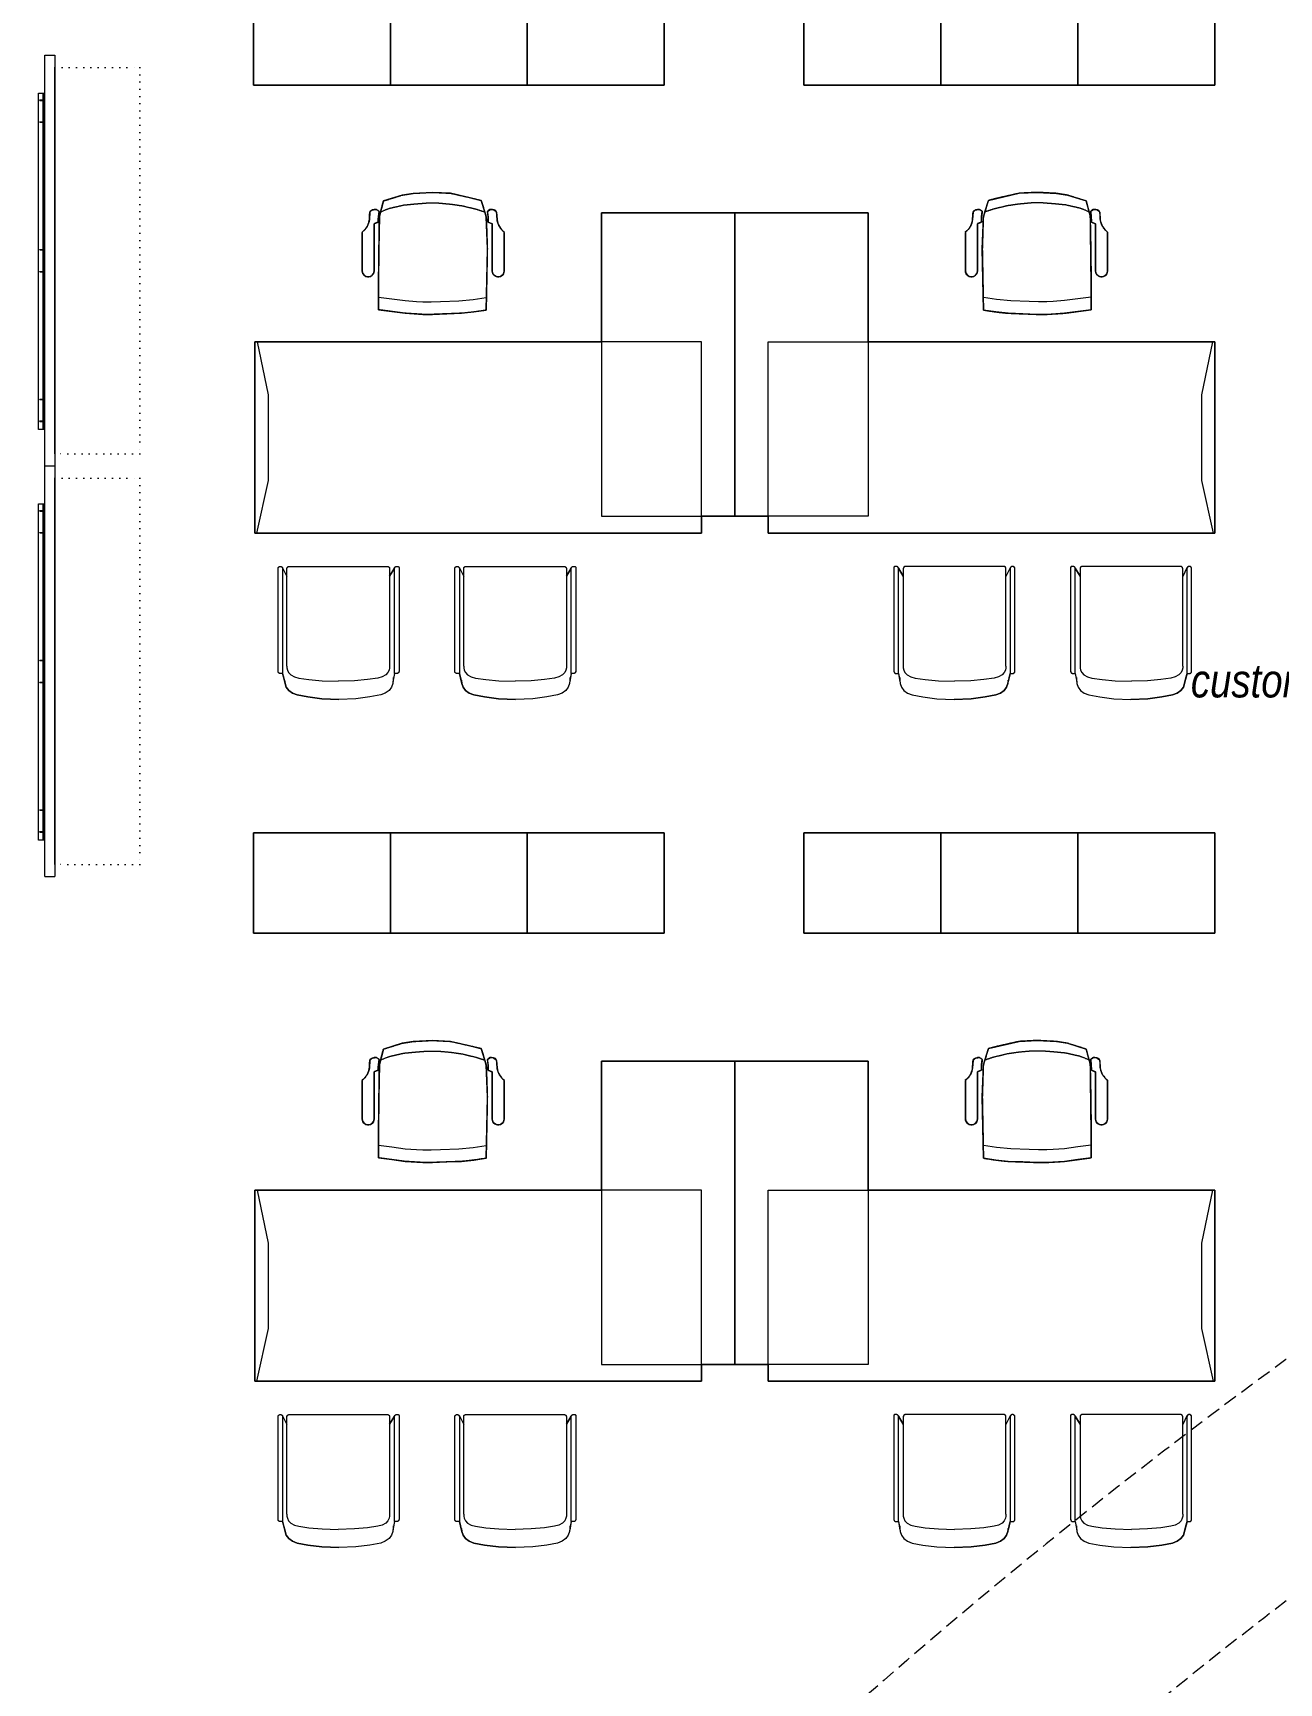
# Model space of a CAD drawing. Extents: x -1281 to 23780, y 0 to 7214.
# Drawn here: x 1967 to 2525, y 1671 to 2410 of the extents above; entities that cross this region are included whole.
import ezdxf

# ---------------------------------------------------------------- set-up
doc = ezdxf.new("R2010")
doc.units = 0
doc.header["$LTSCALE"] = 25
doc.header["$MEASUREMENT"] = 0
doc.linetypes.add('DOT2', pattern=[0.125, 0, -0.125])
doc.linetypes.add('HIDDEN', pattern=[0.375, 0.25, -0.125])
doc.layers.get('0').update_dxf_attribs({"color": 9, "lineweight": 9})
for name, color, linetype, lineweight in [('05', 9, 'Continuous', 9), ('10', 9, 'Continuous', 9), ('20', 9, 'DOT2', 9), ('35', 9, 'Continuous', 9), ('40', 9, 'Continuous', 9), ('40B', 9, 'Continuous', 9)]:
    doc.layers.add(name, color=color, linetype=linetype, lineweight=lineweight)
doc.styles.add('MuuM_TEXT-ITALIC', font='ARIALNI.TTF')

# ---------------------------------------------------------------- blocks, each defined once
blk = doc.blocks.new('p-audi-furni')
at = {"layer": '05', "lineweight": 0}
for p, q in [((0, 184), (4.5, 184)), ((0, 0), (0, 184)), ((4.5, 184), (4.5, 0)), ((4.5, 5.5), (4.5, 178.5)), ((-2.8, 166.99), (-0.3, 166.99)), ((-2.8, 16.34), (-2.8, 166.99)), ((-2.8, 163.8), (-2.8, 164)), ((-2.3, 163.8), (-2.3, 164)), ((-2.3, 164), (0, 164)), ((-2.3, 163.8), (0, 163.8)), ((-0.8, 164), (-0.8, 166.99)), ((-0.8, 154.2), (-0.8, 163.8)), ((-0.3, 164), (-0.3, 166.99)), ((-0.3, 154.2), (-0.3, 163.8)), ((-2.8, 154.2), (-2.8, 154)), ((-2.3, 154), (-2.3, 154.2)), ((-2.3, 154.2), (0, 154.2)), ((-2.3, 154), (0, 154)), ((-0.8, 97), (-0.8, 154)), ((-0.3, 97), (-0.3, 154)), ((-2.8, 96.8), (-2.8, 97)), ((-2.3, 96.8), (-2.3, 97)), ((-2.3, 97), (0, 97)), ((-2.3, 96.8), (0, 96.8)), ((-0.8, 87.2), (-0.8, 96.8)), ((-0.3, 87.2), (-0.3, 96.8)), ((-2.8, 87.2), (-2.8, 87)), ((-2.3, 87.2), (0, 87.2)), ((-2.3, 87), (-2.3, 87.2)), ((-2.3, 87), (0, 87)), ((-0.8, 30), (-0.8, 87)), ((-0.3, 30), (-0.3, 87)), ((-2.8, 29.8), (-2.8, 30)), ((-2.3, 29.8), (-2.3, 30)), ((-2.3, 30), (0, 30)), ((-2.3, 29.8), (0, 29.8)), ((-0.8, 20.2), (-0.8, 29.8)), ((-0.3, 20.2), (-0.3, 29.8)), ((-2.8, 20.2), (-2.8, 20)), ((-0.3, 16.34), (-2.8, 16.34)), ((-2.3, 20.2), (0, 20.2)), ((-2.3, 20), (-2.3, 20.2)), ((-2.3, 20), (0, 20)), ((-0.8, 16.34), (-0.8, 20)), ((-0.3, 16.34), (-0.3, 20)), ((0, 0), (4.5, 0)), ((0, 0), (4.5, 0)), ((0, -184), (0, 0)), ((4.5, 0), (4.5, -184)), ((4.5, -178.5), (4.5, -5.5)), ((-2.8, -17.01), (-0.3, -17.01)), ((-2.8, -167.66), (-2.8, -17.01)), ((-2.8, -20.2), (-2.8, -20)), ((-2.3, -20.2), (-2.3, -20)), ((-2.3, -20), (0, -20)), ((-2.3, -20.2), (0, -20.2)), ((-0.8, -20), (-0.8, -17.01)), ((-0.8, -29.8), (-0.8, -20.2)), ((-0.3, -20), (-0.3, -17.01)), ((-0.3, -29.8), (-0.3, -20.2)), ((-2.8, -29.8), (-2.8, -30)), ((-2.3, -30), (-2.3, -29.8)), ((-2.3, -29.8), (0, -29.8)), ((-2.3, -30), (0, -30)), ((-0.8, -87), (-0.8, -30)), ((-0.3, -87), (-0.3, -30)), ((-2.8, -87.2), (-2.8, -87)), ((-2.3, -87.2), (-2.3, -87)), ((-2.3, -87), (0, -87)), ((-2.3, -87.2), (0, -87.2)), ((-0.8, -96.8), (-0.8, -87.2)), ((-0.3, -96.8), (-0.3, -87.2)), ((-2.8, -96.8), (-2.8, -97)), ((-2.3, -96.8), (0, -96.8)), ((-2.3, -97), (-2.3, -96.8)), ((-2.3, -97), (0, -97)), ((-0.8, -154), (-0.8, -97)), ((-0.3, -154), (-0.3, -97)), ((-2.8, -154.2), (-2.8, -154)), ((-2.3, -154.2), (-2.3, -154)), ((-2.3, -154), (0, -154)), ((-2.3, -154.2), (0, -154.2)), ((-0.8, -163.8), (-0.8, -154.2)), ((-0.3, -163.8), (-0.3, -154.2)), ((-2.8, -163.8), (-2.8, -164)), ((-0.3, -167.66), (-2.8, -167.66)), ((-2.3, -163.8), (0, -163.8)), ((-2.3, -164), (-2.3, -163.8)), ((-2.3, -164), (0, -164)), ((-0.8, -167.66), (-0.8, -164)), ((-0.3, -167.66), (-0.3, -164)), ((0, -184), (4.5, -184))]:
    blk.add_line(p, q, dxfattribs=at)
at = {"layer": '20', "color": 2, "lineweight": 0}
for p, q in [((4.5, 178.5), (42.5, 178.5)), ((42.5, 178.5), (42.5, 5.5)), ((42.5, 5.5), (4.5, 5.5)), ((4.5, -5.5), (42.5, -5.5)), ((42.5, -5.5), (42.5, -178.5)), ((42.5, -178.5), (4.5, -178.5))]:
    blk.add_line(p, q, dxfattribs=at)
blk = doc.blocks.new('Group-32-1')
for p, q in [((384804.5516, 69159.371), (384804.573, 69159.3356)), ((384804.5731, 69159.3699), (384804.573, 69159.3694)), ((384804.573, 69159.3694), (384804.573, 69159.3689)), ((384804.573, 69159.3689), (384804.573, 69158.9239)), ((384804.5732, 69159.3709), (384804.5731, 69159.3704)), ((384804.5731, 69159.3704), (384804.5731, 69159.3699)), ((384804.5733, 69159.3713), (384804.5732, 69159.3709)), ((384804.5735, 69159.3718), (384804.5733, 69159.3713)), ((384804.5736, 69159.3723), (384804.5735, 69159.3718)), ((384804.5738, 69159.3727), (384804.5736, 69159.3723)), ((384804.574, 69159.3732), (384804.5738, 69159.3727)), ((384804.5742, 69159.3736), (384804.574, 69159.3732)), ((384804.5745, 69159.374), (384804.5742, 69159.3736)), ((384804.5747, 69159.3745), (384804.5745, 69159.374)), ((384804.575, 69159.3749), (384804.5747, 69159.3745)), ((384804.5753, 69159.3752), (384804.575, 69159.3749)), ((384804.5756, 69159.3756), (384804.5753, 69159.3752)), ((384804.576, 69159.376), (384804.5756, 69159.3756)), ((384804.5763, 69159.3763), (384804.576, 69159.376)), ((384804.5767, 69159.3766), (384804.5763, 69159.3763)), ((384804.5771, 69159.3769), (384804.5767, 69159.3766)), ((384804.5775, 69159.3772), (384804.5771, 69159.3769)), ((384804.5779, 69159.3775), (384804.5775, 69159.3772)), ((384804.5783, 69159.3777), (384804.5779, 69159.3775)), ((384804.5788, 69159.3779), (384804.5783, 69159.3777)), ((384804.5792, 69159.3781), (384804.5788, 69159.3779)), ((384804.5797, 69159.3783), (384804.5792, 69159.3781)), ((384804.5801, 69159.3785), (384804.5797, 69159.3783)), ((384804.5806, 69159.3786), (384804.5801, 69159.3785)), ((384804.5811, 69159.3787), (384804.5806, 69159.3786)), ((384804.5816, 69159.3788), (384804.5811, 69159.3787)), ((384804.5821, 69159.3789), (384804.5816, 69159.3788)), ((384804.5825, 69159.3789), (384804.5821, 69159.3789)), ((384804.583, 69159.3789), (384804.5825, 69159.3789)), ((384805.023, 69159.3789), (384804.583, 69159.3789)), ((384805.0235, 69159.3789), (384805.023, 69159.3789)), ((384805.024, 69159.3789), (384805.0235, 69159.3789)), ((384805.0245, 69159.3788), (384805.024, 69159.3789)), ((384805.0249, 69159.3787), (384805.0245, 69159.3788)), ((384805.0254, 69159.3786), (384805.0249, 69159.3787)), ((384805.0259, 69159.3785), (384805.0254, 69159.3786)), ((384805.0264, 69159.3783), (384805.0259, 69159.3785)), ((384805.0268, 69159.3781), (384805.0264, 69159.3783)), ((384805.0273, 69159.3779), (384805.0268, 69159.3781)), ((384805.0277, 69159.3777), (384805.0273, 69159.3779)), ((384805.0281, 69159.3775), (384805.0277, 69159.3777)), ((384805.0285, 69159.3772), (384805.0281, 69159.3775)), ((384805.029, 69159.3769), (384805.0285, 69159.3772)), ((384805.0293, 69159.3766), (384805.029, 69159.3769)), ((384805.0297, 69159.3763), (384805.0293, 69159.3766)), ((384805.0301, 69159.376), (384805.0297, 69159.3763)), ((384805.0304, 69159.3756), (384805.0301, 69159.376)), ((384805.0307, 69159.3752), (384805.0304, 69159.3756)), ((384805.031, 69159.3749), (384805.0307, 69159.3752)), ((384805.0313, 69159.3745), (384805.031, 69159.3749)), ((384805.0316, 69159.374), (384805.0313, 69159.3745)), ((384805.0318, 69159.3736), (384805.0316, 69159.374)), ((384805.032, 69159.3732), (384805.0318, 69159.3736)), ((384805.0322, 69159.3727), (384805.032, 69159.3732)), ((384805.0324, 69159.3723), (384805.0322, 69159.3727)), ((384805.0326, 69159.3718), (384805.0324, 69159.3723)), ((384805.0327, 69159.3713), (384805.0326, 69159.3718)), ((384805.0328, 69159.3709), (384805.0327, 69159.3713)), ((384805.0329, 69159.3704), (384805.0328, 69159.3709)), ((384805.0329, 69159.3699), (384805.0329, 69159.3704)), ((384805.033, 69159.3694), (384805.0329, 69159.3699)), ((384805.0521, 69159.3725), (384805.033, 69159.3345)), ((384805.033, 69159.3689), (384805.033, 69159.3694)), ((384805.033, 69158.9322), (384805.033, 69159.3689)), ((384805.033, 69158.9322), (384805.033, 69158.9322)), ((384804.5516, 69158.8992), (384804.558, 69158.8616)), ((384805.0524, 69158.8992), (384805.0423, 69158.8616))]:
    blk.add_line(p, q)
at = {"flags": 128}
for points in [[(384804.5309, 69158.9092), (384804.5309, 69158.9087), (384804.531, 69158.9082), (384804.531, 69158.9077), (384804.5311, 69158.9072), (384804.5312, 69158.9068), (384804.5314, 69158.9063), (384804.5315, 69158.9058), (384804.5317, 69158.9054), (384804.5319, 69158.9049), (384804.5321, 69158.9045), (384804.5324, 69158.904), (384804.5326, 69158.9036), (384804.5329, 69158.9032), (384804.5332, 69158.9028), (384804.5335, 69158.9025), (384804.5339, 69158.9021), (384804.5342, 69158.9018), (384804.5346, 69158.9015), (384804.535, 69158.9012), (384804.5354, 69158.9009), (384804.5358, 69158.9006), (384804.5362, 69158.9004), (384804.5367, 69158.9001), (384804.5371, 69158.8999), (384804.5376, 69158.8998), (384804.538, 69158.8996), (384804.5385, 69158.8995), (384804.539, 69158.8994), (384804.5395, 69158.8993), (384804.54, 69158.8992), (384804.5404, 69158.8992), (384804.5409, 69158.8992), (384804.5516, 69158.8992), (384804.5516, 69159.3689), (384804.5516, 69159.3694), (384804.5516, 69159.3699), (384804.5515, 69159.3704), (384804.5515, 69159.3709), (384804.5513, 69159.3713), (384804.5512, 69159.3718), (384804.5511, 69159.3723), (384804.5509, 69159.3727), (384804.5507, 69159.3732), (384804.5505, 69159.3736), (384804.5502, 69159.374), (384804.55, 69159.3745), (384804.5497, 69159.3749), (384804.5494, 69159.3752), (384804.5491, 69159.3756), (384804.5487, 69159.376), (384804.5484, 69159.3763), (384804.548, 69159.3766), (384804.5476, 69159.3769), (384804.5472, 69159.3772), (384804.5468, 69159.3775), (384804.5464, 69159.3777), (384804.5459, 69159.3779), (384804.5455, 69159.3781), (384804.545, 69159.3783), (384804.5445, 69159.3785), (384804.5441, 69159.3786), (384804.5436, 69159.3787), (384804.5431, 69159.3788), (384804.5426, 69159.3789), (384804.5421, 69159.3789), (384804.5416, 69159.3789), (384804.5359, 69159.3789), (384804.5357, 69159.3789), (384804.5354, 69159.3789), (384804.5352, 69159.3788), (384804.535, 69159.3788), (384804.5347, 69159.3788), (384804.5345, 69159.3787), (384804.5343, 69159.3786), (384804.534, 69159.3785), (384804.5338, 69159.3784), (384804.5336, 69159.3783), (384804.5334, 69159.3782), (384804.5332, 69159.3781), (384804.533, 69159.3779), (384804.5328, 69159.3778), (384804.5326, 69159.3776), (384804.5324, 69159.3774), (384804.5322, 69159.3773), (384804.5321, 69159.3771), (384804.5319, 69159.3769), (384804.5318, 69159.3767), (384804.5316, 69159.3765), (384804.5315, 69159.3763), (384804.5314, 69159.376), (384804.5313, 69159.3758), (384804.5312, 69159.3756), (384804.5312, 69159.3754), (384804.5311, 69159.3751), (384804.531, 69159.3749), (384804.531, 69159.3746), (384804.531, 69159.3744), (384804.5309, 69159.3741), (384804.5309, 69159.3739), (384804.5309, 69158.9092)], [(384805.0521, 69158.8992), (384805.0628, 69158.8992), (384805.0633, 69158.8992), (384805.0638, 69158.8992), (384805.0642, 69158.8993), (384805.0647, 69158.8994), (384805.0652, 69158.8995), (384805.0657, 69158.8996), (384805.0661, 69158.8998), (384805.0666, 69158.8999), (384805.0671, 69158.9001), (384805.0675, 69158.9004), (384805.0679, 69158.9006), (384805.0683, 69158.9009), (384805.0687, 69158.9012), (384805.0691, 69158.9015), (384805.0695, 69158.9018), (384805.0698, 69158.9021), (384805.0702, 69158.9025), (384805.0705, 69158.9028), (384805.0708, 69158.9032), (384805.0711, 69158.9036), (384805.0714, 69158.904), (384805.0716, 69158.9045), (384805.0718, 69158.9049), (384805.072, 69158.9054), (384805.0722, 69158.9058), (384805.0723, 69158.9063), (384805.0725, 69158.9068), (384805.0726, 69158.9072), (384805.0727, 69158.9077), (384805.0727, 69158.9082), (384805.0728, 69158.9087), (384805.0728, 69158.9092), (384805.0728, 69159.3689), (384805.0728, 69159.3694), (384805.0727, 69159.3699), (384805.0727, 69159.3704), (384805.0726, 69159.3709), (384805.0725, 69159.3713), (384805.0723, 69159.3718), (384805.0722, 69159.3723), (384805.072, 69159.3727), (384805.0718, 69159.3732), (384805.0716, 69159.3736), (384805.0714, 69159.374), (384805.0711, 69159.3745), (384805.0708, 69159.3749), (384805.0705, 69159.3752), (384805.0702, 69159.3756), (384805.0698, 69159.376), (384805.0695, 69159.3763), (384805.0691, 69159.3766), (384805.0687, 69159.3769), (384805.0683, 69159.3772), (384805.0679, 69159.3775), (384805.0675, 69159.3777), (384805.0671, 69159.3779), (384805.0666, 69159.3781), (384805.0661, 69159.3783), (384805.0657, 69159.3785), (384805.0652, 69159.3786), (384805.0647, 69159.3787), (384805.0642, 69159.3788), (384805.0638, 69159.3789), (384805.0633, 69159.3789), (384805.0628, 69159.3789), (384805.0621, 69159.3789), (384805.0616, 69159.3789), (384805.0611, 69159.3789), (384805.0606, 69159.3788), (384805.0601, 69159.3787), (384805.0596, 69159.3786), (384805.0592, 69159.3785), (384805.0587, 69159.3783), (384805.0582, 69159.3781), (384805.0578, 69159.3779), (384805.0574, 69159.3777), (384805.0569, 69159.3775), (384805.0565, 69159.3772), (384805.0561, 69159.3769), (384805.0557, 69159.3766), (384805.0554, 69159.3763), (384805.055, 69159.376), (384805.0547, 69159.3756), (384805.0543, 69159.3752), (384805.054, 69159.3749), (384805.0538, 69159.3745), (384805.0535, 69159.374), (384805.0533, 69159.3736), (384805.053, 69159.3732), (384805.0528, 69159.3727), (384805.0527, 69159.3723), (384805.0525, 69159.3718), (384805.0524, 69159.3713), (384805.0523, 69159.3709), (384805.0522, 69159.3704), (384805.0521, 69159.3699), (384805.0521, 69159.3694), (384805.0521, 69159.3689), (384805.0521, 69158.8992)]]:
    blk.add_lwpolyline(points, close=True, dxfattribs=at)
for points in [[(384804.5309, 69158.9092, 0.414214), (384804.5409, 69158.8992), (384804.5516, 69158.8992), (384804.5516, 69159.3689, 0.414214), (384804.5416, 69159.3789), (384804.5359, 69159.3789, 0.414214), (384804.5309, 69159.3739)], [(384805.0521, 69158.8992), (384805.0628, 69158.8992, 0.414214), (384805.0728, 69158.9092), (384805.0728, 69159.3689, 0.414214), (384805.0628, 69159.3789), (384805.0621, 69159.3789, 0.414214), (384805.0521, 69159.3689)]]:
    blk.add_lwpolyline(points, format="xyb", close=True, dxfattribs=at)
blk.add_lwpolyline([(384805.033, 69158.9322), (384805.033, 69159.3689, 0.414214), (384805.023, 69159.3789), (384804.583, 69159.3789, 0.414214), (384804.573, 69159.3689), (384804.573, 69158.9239), (384804.5738, 69158.9202)], format="xyb", dxfattribs=at)
for points in [[(384804.573, 69158.9322), (384804.573, 69158.9239), (384804.5752, 69158.9142), (384804.5804, 69158.903), (384804.5903, 69158.8926), (384804.6064, 69158.8839), (384804.6258, 69158.8783), (384804.6716, 69158.8721), (384804.7307, 69158.8665), (384804.803, 69158.8644)], [(384805.033, 69158.9322), (384805.033, 69158.9239), (384805.0308, 69158.9142), (384805.0256, 69158.903), (384805.0157, 69158.8926), (384804.9996, 69158.8839), (384804.9803, 69158.8783), (384804.9344, 69158.8721), (384804.8753, 69158.8665), (384804.803, 69158.8644)], [(384804.5569, 69158.8806), (384804.5569, 69158.8686), (384804.5592, 69158.8546), (384804.5647, 69158.8386), (384804.5752, 69158.8236), (384804.5922, 69158.8111), (384804.6127, 69158.8031), (384804.6612, 69158.7941), (384804.7237, 69158.7861), (384804.8002, 69158.7831)], [(384805.0434, 69158.8658), (384805.0434, 69158.8686), (384805.0412, 69158.8546), (384805.0357, 69158.8386), (384805.0252, 69158.8236), (384805.0082, 69158.8111), (384804.9877, 69158.8031), (384804.9392, 69158.7941), (384804.8767, 69158.7861), (384804.8002, 69158.7831)]]:
    blk.add_lwpolyline(points, dxfattribs=at)
at = {"layer": '40'}
blk.add_lwpolyline([(384805.023, 69159.3789), (384804.583, 69159.3789, 0.414214), (384804.573, 69159.3689), (384804.573, 69159.3366), (384804.573, 69159.3356), (384804.5516, 69159.371), (384804.551, 69159.3725, 0.309775), (384804.5416, 69159.3789), (384804.5359, 69159.3789, 0.413784), (384804.5309, 69159.3739), (384804.5309, 69158.9092, 0.414214), (384804.5409, 69158.8992), (384804.5516, 69158.8992), (384804.5569, 69158.8686), (384804.5592, 69158.8546), (384804.5647, 69158.8386), (384804.5752, 69158.8236), (384804.5922, 69158.8111), (384804.6127, 69158.8031), (384804.6612, 69158.7941), (384804.7237, 69158.7861), (384804.8002, 69158.7831), (384804.8384, 69158.7846), (384804.8767, 69158.7861), (384804.9392, 69158.7941), (384804.9877, 69158.8031), (384805.0082, 69158.8111), (384805.0252, 69158.8236), (384805.0357, 69158.8386), (384805.0412, 69158.8546), (384805.0473, 69158.8804), (384805.0524, 69158.8992), (384805.0628, 69158.8992, 0.414214), (384805.0728, 69158.9092), (384805.0728, 69159.3689, 0.781144), (384805.0521, 69159.3725), (384805.033, 69159.3345), (384805.033, 69159.3689, 0.407263), (384805.0232, 69159.3789)], format="xyb", close=True, dxfattribs=at)
blk = doc.blocks.new('Group-258-1')
at = {"linetype": 'Continuous'}
for p, q in [((384800.0983, 69164.505), (384800.0936, 69164.5084)), ((384800.71, 69164.505), (384800.7146, 69164.5084)), ((384800.2257, 69164.3995), (384800.1668, 69164.4084)), ((384800.2892, 69164.3936), (384800.2257, 69164.3995)), ((384800.3717, 69164.3904), (384800.2892, 69164.3936)), ((384800.4137, 69164.389), (384800.3717, 69164.3904)), ((384800.4502, 69164.389), (384800.4137, 69164.389)), ((384800.4792, 69164.3908), (384800.4502, 69164.389)), ((384800.5299, 69164.394), (384800.4792, 69164.3908)), ((384800.5895, 69164.4019), (384800.5299, 69164.394)), ((384800.6491, 69164.4097), (384800.5895, 69164.4019))]:
    blk.add_line(p, q, dxfattribs=at)
at = {"linetype": 'Continuous', "flags": 128}
for points in [[(384800.0862, 69164.6997), (384800.0862, 69164.6409), (384800.0862, 69164.6409)], [(384800.722, 69164.6997), (384800.722, 69164.6409), (384800.722, 69164.6409)], [(384800.0862, 69164.6409), (384800.0862, 69164.5259), (384800.0862, 69164.6409)], [(384800.1395, 69164.5259), (384800.1395, 69164.6409), (384800.1395, 69164.6409)], [(384800.6687, 69164.5259), (384800.6687, 69164.6409), (384800.6687, 69164.6409)], [(384800.722, 69164.6409), (384800.722, 69164.5259), (384800.722, 69164.6409)], [(384800.0862, 69164.5259), (384800.0862, 69164.5259), (384800.087, 69164.52)], [(384800.0862, 69164.5259), (384800.087, 69164.52), (384800.087, 69164.52)], [(384800.1387, 69164.52), (384800.1387, 69164.52), (384800.1395, 69164.5259)], [(384800.1387, 69164.52), (384800.1395, 69164.5259), (384800.1395, 69164.5259)], [(384800.6695, 69164.52), (384800.6695, 69164.52), (384800.6687, 69164.5259)], [(384800.6695, 69164.52), (384800.6687, 69164.5259), (384800.6687, 69164.5259)], [(384800.722, 69164.5259), (384800.722, 69164.5259), (384800.7213, 69164.52)], [(384800.722, 69164.5259), (384800.7213, 69164.52), (384800.7213, 69164.52)], [(384800.087, 69164.52), (384800.087, 69164.52), (384800.0892, 69164.5143)], [(384800.087, 69164.52), (384800.0892, 69164.5143), (384800.0892, 69164.5143)], [(384800.0892, 69164.5143), (384800.0892, 69164.5143), (384800.0929, 69164.5094)], [(384800.0892, 69164.5143), (384800.0936, 69164.5084), (384800.0929, 69164.5094)], [(384800.0977, 69164.5054), (384800.0977, 69164.5054), (384800.1034, 69164.5026)], [(384800.0977, 69164.5054), (384800.1034, 69164.5026), (384800.1034, 69164.5026)], [(384800.1034, 69164.5026), (384800.1034, 69164.5026), (384800.1096, 69164.5011)], [(384800.1034, 69164.5026), (384800.1096, 69164.5011), (384800.1096, 69164.5011)], [(384800.1096, 69164.5011), (384800.1096, 69164.5011), (384800.1161, 69164.5011)], [(384800.1096, 69164.5011), (384800.1161, 69164.5011), (384800.1161, 69164.5011)], [(384800.1161, 69164.5011), (384800.1161, 69164.5011), (384800.1223, 69164.5026)], [(384800.1161, 69164.5011), (384800.1223, 69164.5026), (384800.1223, 69164.5026)], [(384800.1223, 69164.5026), (384800.1223, 69164.5026), (384800.128, 69164.5054)], [(384800.1223, 69164.5026), (384800.128, 69164.5054), (384800.128, 69164.5054)], [(384800.128, 69164.5054), (384800.128, 69164.5054), (384800.1328, 69164.5094)], [(384800.128, 69164.5054), (384800.1328, 69164.5094), (384800.1328, 69164.5094)], [(384800.1328, 69164.5094), (384800.1328, 69164.5094), (384800.1365, 69164.5143)], [(384800.1328, 69164.5094), (384800.1365, 69164.5143), (384800.1365, 69164.5143)], [(384800.1365, 69164.5143), (384800.1365, 69164.5143), (384800.1387, 69164.52)], [(384800.1365, 69164.5143), (384800.1387, 69164.52), (384800.1387, 69164.52)], [(384800.6718, 69164.5143), (384800.6718, 69164.5143), (384800.6695, 69164.52)], [(384800.6718, 69164.5143), (384800.6695, 69164.52), (384800.6695, 69164.52)], [(384800.6754, 69164.5094), (384800.6754, 69164.5094), (384800.6718, 69164.5143)], [(384800.6754, 69164.5094), (384800.6718, 69164.5143), (384800.6718, 69164.5143)], [(384800.6802, 69164.5054), (384800.6802, 69164.5054), (384800.6754, 69164.5094)], [(384800.6802, 69164.5054), (384800.6754, 69164.5094), (384800.6754, 69164.5094)], [(384800.6859, 69164.5026), (384800.6859, 69164.5026), (384800.6802, 69164.5054)], [(384800.6859, 69164.5026), (384800.6802, 69164.5054), (384800.6802, 69164.5054)], [(384800.6922, 69164.5011), (384800.6922, 69164.5011), (384800.6859, 69164.5026)], [(384800.6922, 69164.5011), (384800.6859, 69164.5026), (384800.6859, 69164.5026)], [(384800.6986, 69164.5011), (384800.6986, 69164.5011), (384800.6922, 69164.5011)], [(384800.6986, 69164.5011), (384800.6922, 69164.5011), (384800.6922, 69164.5011)], [(384800.7048, 69164.5026), (384800.7048, 69164.5026), (384800.6986, 69164.5011)], [(384800.7048, 69164.5026), (384800.6986, 69164.5011), (384800.6986, 69164.5011)], [(384800.7105, 69164.5054), (384800.7105, 69164.5054), (384800.7048, 69164.5026)], [(384800.7105, 69164.5054), (384800.7048, 69164.5026), (384800.7048, 69164.5026)], [(384800.719, 69164.5143), (384800.7146, 69164.5084), (384800.7153, 69164.5094)], [(384800.719, 69164.5143), (384800.719, 69164.5143), (384800.7153, 69164.5094)], [(384800.7213, 69164.52), (384800.7213, 69164.52), (384800.719, 69164.5143)], [(384800.7213, 69164.52), (384800.719, 69164.5143), (384800.719, 69164.5143)]]:
    blk.add_lwpolyline(points, close=True, dxfattribs=at)
at = {"linetype": 'Continuous'}
for points in [[(384800.1886, 69164.8426), (384800.1775, 69164.8055), (384800.1663, 69164.7685)], [(384800.2312, 69164.8536), (384800.2099, 69164.8481), (384800.1886, 69164.8426)], [(384800.2746, 69164.8191), (384800.2429, 69164.8115), (384800.2113, 69164.8039)], [(384800.3272, 69164.8751), (384800.2792, 69164.8644), (384800.2312, 69164.8536)], [(384800.3252, 69164.8264), (384800.2999, 69164.8227), (384800.2746, 69164.8191)], [(384800.3841, 69164.8318), (384800.3546, 69164.8291), (384800.3252, 69164.8264)], [(384800.4074, 69164.8792), (384800.3673, 69164.8772), (384800.3272, 69164.8751)], [(384800.4307, 69164.8318), (384800.4074, 69164.8318), (384800.3841, 69164.8318)], [(384800.4932, 69164.8746), (384800.4503, 69164.8769), (384800.4074, 69164.8792)], [(384800.4872, 69164.8271), (384800.4589, 69164.8295), (384800.4307, 69164.8318)], [(384800.5356, 69164.8225), (384800.5114, 69164.8248), (384800.4872, 69164.8271)], [(384800.5432, 69164.8666), (384800.5182, 69164.8706), (384800.4932, 69164.8746)], [(384800.5919, 69164.8096), (384800.5638, 69164.8161), (384800.5356, 69164.8225)], [(384800.6271, 69164.8405), (384800.5851, 69164.8535), (384800.5432, 69164.8666)], [(384800.6454, 69164.7717), (384800.6363, 69164.8061), (384800.6271, 69164.8405)], [(384800.0854, 69164.7011), (384800.1126, 69164.7212), (384800.1182, 69164.7571)], [(384800.1182, 69164.7571), (384800.1184, 69164.788), (384800.1261, 69164.8013), (384800.1481, 69164.8026)], [(384800.158, 69164.7461), (384800.1488, 69164.7423), (384800.1395, 69164.7385)], [(384800.1481, 69164.8026), (384800.1523, 69164.8031), (384800.1616, 69164.7937)], [(384800.1585, 69164.7715), (384800.1583, 69164.7588), (384800.158, 69164.7461)], [(384800.1616, 69164.7937), (384800.1601, 69164.7826), (384800.1585, 69164.7715)], [(384800.1663, 69164.7685), (384800.1639, 69164.6975), (384800.1616, 69164.6266)], [(384800.2113, 69164.8039), (384800.1911, 69164.7972), (384800.1708, 69164.7905)], [(384800.637, 69164.7924), (384800.6046, 69164.8075), (384800.5919, 69164.8096)], [(384800.6491, 69164.4746), (384800.6472, 69164.6232), (384800.6454, 69164.7717)], [(384800.6601, 69164.8026), (384800.656, 69164.8031), (384800.6466, 69164.7937)], [(384800.6466, 69164.7937), (384800.6482, 69164.7826), (384800.6497, 69164.7715)], [(384800.6497, 69164.7715), (384800.65, 69164.7588), (384800.6502, 69164.7461)], [(384800.6502, 69164.7461), (384800.6595, 69164.7423), (384800.6687, 69164.7385)], [(384800.69, 69164.7571), (384800.6898, 69164.788), (384800.6822, 69164.8013), (384800.6601, 69164.8026)], [(384800.7229, 69164.7011), (384800.6957, 69164.7212), (384800.69, 69164.7571)], [(384800.1395, 69164.7385), (384800.1395, 69164.6897), (384800.1395, 69164.6409)], [(384800.6687, 69164.7385), (384800.6687, 69164.6897), (384800.6687, 69164.6409)], [(384800.1616, 69164.6266), (384800.1642, 69164.4892), (384800.1668, 69164.3518)], [(384800.6491, 69164.3531), (384800.6491, 69164.4138), (384800.6491, 69164.4746)], [(384800.1668, 69164.3518), (384800.2302, 69164.3409), (384800.278, 69164.3374)], [(384800.278, 69164.3374), (384800.3427, 69164.3349), (384800.4074, 69164.3324)], [(384800.4074, 69164.3324), (384800.4288, 69164.3324), (384800.4502, 69164.3324)], [(384800.4502, 69164.3324), (384800.4901, 69164.3349), (384800.5299, 69164.3374)], [(384800.5299, 69164.3374), (384800.5895, 69164.3452), (384800.6491, 69164.3531)]]:
    blk.add_open_spline(points, degree=2, dxfattribs=at)
at = {"layer": '40'}
blk.add_lwpolyline([(384800.6491, 69164.3531), (384800.5895, 69164.3452), (384800.5299, 69164.3374), (384800.4502, 69164.3324), (384800.4074, 69164.3324), (384800.3427, 69164.3349), (384800.278, 69164.3374), (384800.2222, 69164.3433), (384800.1668, 69164.3518), (384800.1642, 69164.4892), (384800.1616, 69164.6266), (384800.1639, 69164.6975), (384800.1663, 69164.7685), (384800.1732, 69164.7913), (384800.1886, 69164.8426), (384800.3272, 69164.8751), (384800.4074, 69164.8792), (384800.4932, 69164.8746), (384800.5432, 69164.8666), (384800.6271, 69164.8405), (384800.6454, 69164.7717), (384800.6472, 69164.6232), (384800.6491, 69164.4746), (384800.6491, 69164.4097)], close=True, dxfattribs=at)
for points in [[(384800.1395, 69164.7385), (384800.158, 69164.7461), (384800.1583, 69164.7588), (384800.1585, 69164.7715), (384800.1616, 69164.7937), (384800.1481, 69164.8026, 0.293897), (384800.1206, 69164.7899), (384800.1182, 69164.7571, -0.205), (384800.0854, 69164.7011), (384800.0862, 69164.6997), (384800.0862, 69164.5259, 0.937941), (384800.1395, 69164.5259)], [(384800.6687, 69164.7385), (384800.6502, 69164.7461), (384800.65, 69164.7588), (384800.6497, 69164.7715), (384800.6466, 69164.7937), (384800.6601, 69164.8026, -0.293897), (384800.6877, 69164.7899), (384800.69, 69164.7571, 0.205), (384800.7229, 69164.7011), (384800.722, 69164.6997), (384800.722, 69164.5259, -0.937941), (384800.6687, 69164.5259)]]:
    blk.add_lwpolyline(points, format="xyb", close=True, dxfattribs=at)
blk = doc.blocks.new('Group-8-1')
for p, q in [((384791.7973, 69160.1985), (384791.7973, 69159.4172)), ((384791.7973, 69159.4172), (384792.2453, 69159.4172))]:
    blk.add_line(p, q)
blk.add_lwpolyline([(384792.395, 69160.776), (384792.395, 69159.4172), (384792.2453, 69159.4172), (384792.2453, 69159.3415), (384790.2453, 69159.3415), (384790.2453, 69160.1981), (384791.7973, 69160.1985), (384791.7973, 69160.776)], close=True)
at = {"flags": 128}
for points in [[(384792.2453, 69159.4172), (384792.395, 69159.4172), (384792.395, 69160.776), (384791.7973, 69160.776), (384791.7973, 69160.1985)], [(384790.2457, 69160.1985), (384790.2547, 69160.1985), (384790.3041, 69159.9608), (384790.3041, 69159.5776), (384790.2526, 69159.3415), (384790.2453, 69159.3415), (384790.2453, 69160.1981)]]:
    blk.add_lwpolyline(points, dxfattribs=at)
for points in [[(384792.2453, 69160.1985), (384790.2453, 69160.1985), (384790.2453, 69159.3415), (384792.2453, 69159.3415), (384792.2453, 69160.1985)], [(384792.2453, 69160.1985), (384790.2453, 69160.1985), (384790.2453, 69159.3415), (384792.2453, 69159.3415)]]:
    blk.add_lwpolyline(points, close=True, dxfattribs=at)
blk = doc.blocks.new('Group-19-11')
at = {"color": 7, "extrusion": (0, 0, -1), "zscale": -1}
for name, p in [('Group-258-1', (-384801.2026, -69165.6592)), ('Group-32-1', (-384805.1762, -69161.835)), ('Group-32-1', (-384805.968, -69161.835))]:
    blk.add_blockref(name, p, dxfattribs=at)
blk.add_blockref('Group-8-1', (-384790.2453, -69161.6485))
blk = doc.blocks.new('Group-41-1')
for p, q in [((384804.5645, 69162.035), (384804.5645, 69161.585)), ((384805.1779, 69162.035), (384804.5645, 69162.035)), ((384805.1779, 69161.585), (384805.1779, 69162.035)), ((384804.5645, 69161.585), (384805.1779, 69161.585))]:
    blk.add_line(p, q)
at = {"flags": 128}
blk.add_lwpolyline([(384804.5645, 69162.035), (384805.1779, 69162.035), (384805.1779, 69161.585), (384804.5645, 69161.585)], close=True, dxfattribs=at)
blk = doc.blocks.new('Group-42-1')
at = {"layer": '05', "color": 7}
for p in [(-1.2267, 0), (-0.6133, 0), (0, 0)]:
    blk.add_blockref('Group-41-1', p, dxfattribs=at)
blk = doc.blocks.new('p-zemin kat')
at = {"layer": '20', "linetype": 'HIDDEN', "lineweight": 0}
blk.add_arc((4088.57, -323.37), 2647.53, 80.45701, 156.55486, dxfattribs=at)
at = {"layer": '40'}
blk.add_lwpolyline([(1851.16, 326.92), (3319.5, 326.92), (3319.5, 343), (3280.52, 343), (3280.5, 427), (3319.5, 427), (3319.5, 570), (4025.5, 570), (4025.5, 427), (4064.5, 427), (4064.5, 343), (3980.5, 343), (3980.5, 326.92), (4680.5, 326.92), (4680.5, 427), (4780.58, 427), (4780.58, 1901.49, 0.054196), (4273.07, 1999.31), (4278.59, 2070.68, 0.306949), (1935.27, 740.05), (1999.45, 708.36, 0.043245), (1856.49, 345)], format="xyb", close=True, dxfattribs=at)
at = {"layer": '40B'}
blk.add_lwpolyline([(3287.33, 2825), (2222.5, 2825), (2222.5, 2815), (1955, 2815), (1955, 1945), (1959.5, 1945), (1959.5, 1385), (1162.5, 1385), (1162.5, 730), (1392.5, 730), (1392.5, 325), (1522.5, 325), (1522.5, 725), (1802.6, 725), (1802.6, 730), (1831.78, 791.16), (1935.27, 740.05, -0.306949), (4278.59, 2070.68, 0.001238)], format="xyb", dxfattribs=at)
blk.add_lwpolyline([(3364.5, 343), (3319.5, 343), (3319.5, 320), (1719.67, 320), (1719.67, 326.92), (1719.56, 328.25, -0.047611), (1885.58, 764.59), (1935.27, 740.05, -0.306949), (4278.59, 2070.68), (4283.12, 2125.91, -0.05155), (4780.05, 2034.32), (4787.5, 2034.32), (4787.5, 320), (4025.5, 320), (4025.5, 570), (3319.5, 570), (3319.5, 427), (3364.5, 427), (3364.5, 343)], format="xyb", close=True, dxfattribs=at)
at = {"layer": '40', "insert": (2540.61, 2119.7), "char_height": 15, "width": 335.6561, "attachment_point": 5, "style": 'MuuM_TEXT-ITALIC'}
blk.add_mtext('customer area', dxfattribs=at)

msp = doc.modelspace()

# ---------------------------------------------------------------- linework, layer by layer
at = {"layer": '20', "linetype": 'HIDDEN', "lineweight": 0}
msp.add_lwpolyline([(1754.32, 730, -0.342283), (4527.5, 2199.66, -0.342283)], format="xyb", dxfattribs=at)
at = {"layer": '35'}
msp.add_arc((4088.57, -323.37), 2401.58, 85.46185, 153.71717, dxfattribs=at)

# ---------------------------------------------------------------- block references
msp.add_blockref('p-audi-furni', (1972.3, 2216))
at = {"layer": '05', "color": 7, "yscale": 100, "zscale": 100}
for name, p, xscale in [('Group-42-1', (-38478268.03, -6913771.89), 100), ('Group-42-1', (-38478021.42, -6913771.89), 100), ('Group-19-11', (2066.43, 2416.61), 100), ('Group-19-11', (2496.36, 2416.61), -100), ('Group-42-1', (-38478268.03, -6914151.89), 100), ('Group-42-1', (-38478021.42, -6914151.89), 100), ('Group-19-11', (2066.43, 2036.61), 100), ('Group-19-11', (2496.36, 2036.61), -100)]:
    msp.add_blockref(name, p, dxfattribs=dict(at, xscale=xscale))
at = {"layer": '10'}
msp.add_blockref('p-zemin kat', (0, 0), dxfattribs=at)

doc.saveas('drawing.dxf')
